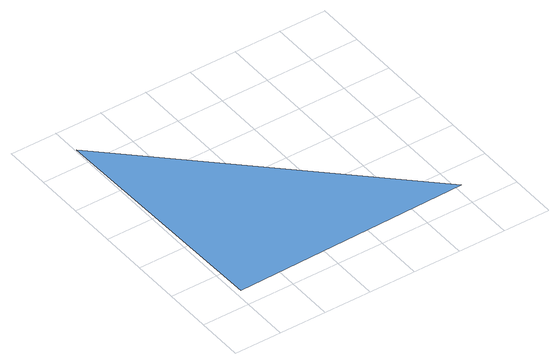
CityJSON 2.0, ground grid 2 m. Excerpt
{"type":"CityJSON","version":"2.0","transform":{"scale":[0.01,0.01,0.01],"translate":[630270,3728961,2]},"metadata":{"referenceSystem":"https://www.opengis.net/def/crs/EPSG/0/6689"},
"CityObjects":{
"waterbody1":{"type":"WaterBody","attributes":{"name":"福岡県津波浸水想定図","class":"1140","function":"2","WaterBodyTsunamiRiskAttribute.description":"1","WaterBodyTsunamiRiskAttribute.rank":"2"},"geometry":[{"type":"MultiSurface","lod":"1","boundaries":[[[0,1,2]]]}]}
},
"vertices":[
[4,1080,20],[24,80,20],[1023,100,24]
]}
